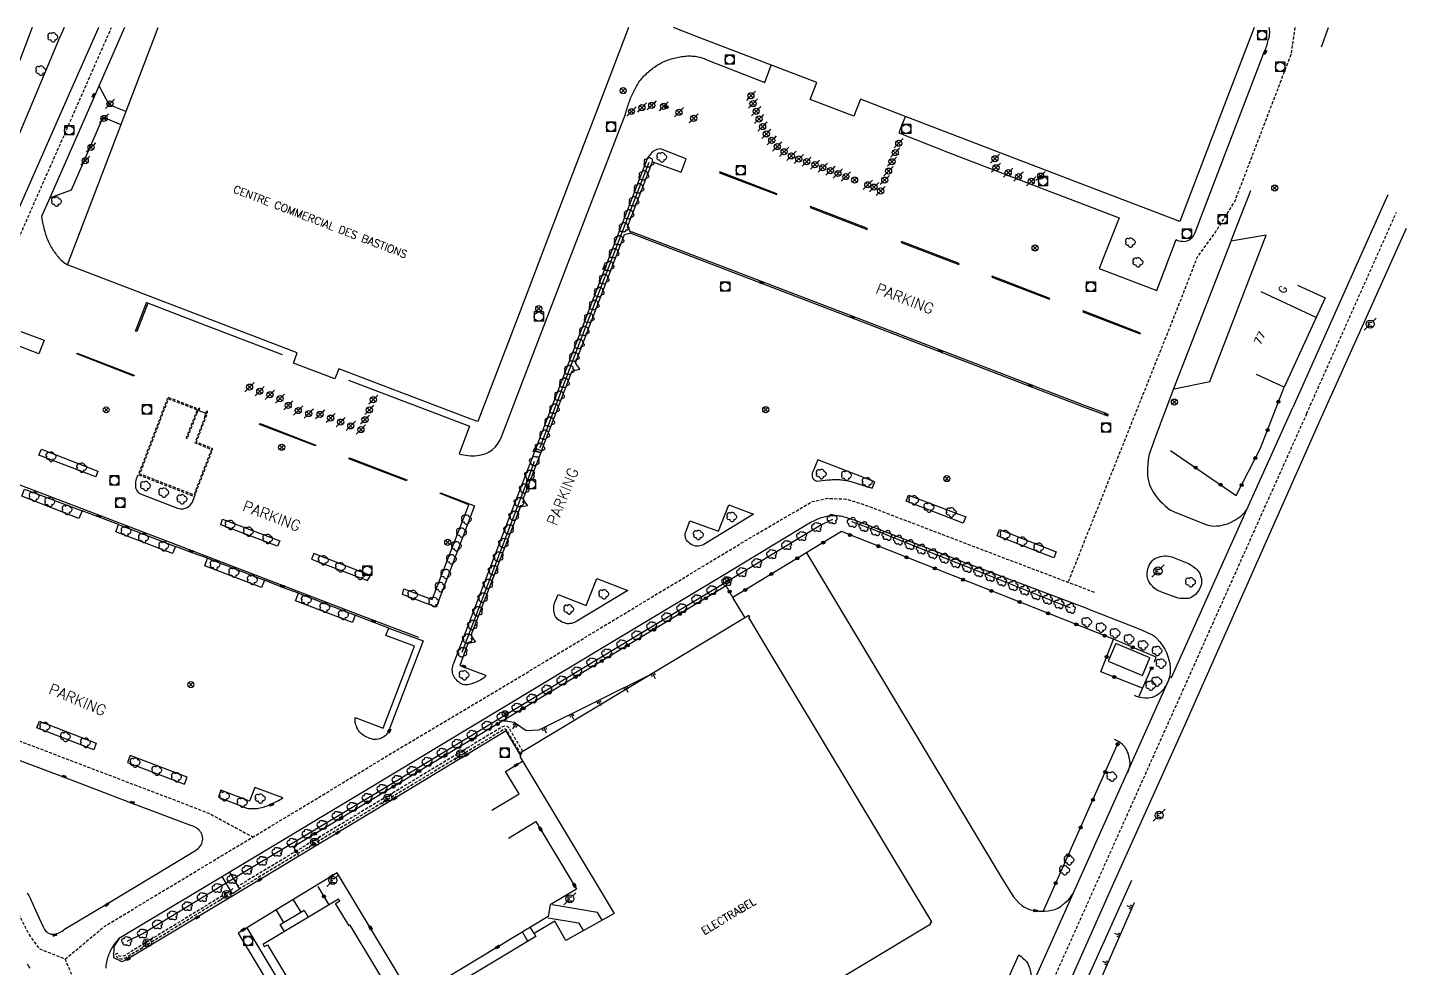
# Model space of a CAD drawing. Header units: millimetres. Extents: x 80999 to 82000, y 143000 to 144001.
# Drawn here: x 81694.9 to 81921.5, y 143845.5 to 144000 of the extents above; entities that cross this region are included whole.
import ezdxf
from ezdxf.enums import TextEntityAlignment as Align

# ---------------------------------------------------------------- set-up
doc = ezdxf.new("R2010")
doc.units = ezdxf.units.MM
doc.linetypes.add('DASHED', pattern=[0.75, 0.5, -0.25])
doc.layers.get('0').update_dxf_attribs({"linetype": 'CONTINUOUS'})
for name, color, linetype in [('W0001', 6, 'DASHED'), ('W0008', 7, 'CONTINUOUS'), ('W0100', 7, 'CONTINUOUS'), ('W0105', 7, 'CONTINUOUS'), ('W0112', 1, 'DASHED'), ('W0211', 2, 'CONTINUOUS'), ('W0300', 7, 'CONTINUOUS'), ('W0302', 3, 'CONTINUOUS'), ('W0322', 7, 'CONTINUOUS'), ('W0400', 7, 'CONTINUOUS'), ('W0420', 7, 'CONTINUOUS'), ('W0454', 7, 'CONTINUOUS'), ('W0469', 7, 'CONTINUOUS'), ('W0471', 7, 'CONTINUOUS'), ('W0984', 7, 'CONTINUOUS'), ('W0989', 7, 'CONTINUOUS'), ('W0991', 7, 'CONTINUOUS'), ('W1102', 7, 'CONTINUOUS')]:
    doc.layers.add(name, color=color, linetype=linetype)
doc.styles.get("Standard").update_dxf_attribs({"font": 'romans.shx', "width": 0.85})

# ---------------------------------------------------------------- blocks, each defined once
blk = doc.blocks.new('T400')
for p, q in [((-0.15, 0.3), (0.15, 0.3)), ((-0.15, -0.25), (-0.15, 0.3)), ((-0.15, 0.15), (0.15, 0.15)), ((-0.15, 0), (0.15, 0)), ((0.15, 0.3), (0.15, -0.25)), ((-0.15, -0.15), (0.15, -0.15)), ((-0.15, -0.25), (-0.15, -0.3)), ((-0.15, -0.3), (0.15, -0.3)), ((0.15, -0.3), (0.15, -0.25))]:
    blk.add_line(p, q)
blk = doc.blocks.new('T300')
for p, q in [((-0.8, 0.51), (-0.86, 0.34)), ((-0.86, 0.34), (-0.86, 0.17)), ((-0.86, 0.17), (-0.74, 0.06)), ((-0.69, 0.63), (-0.8, 0.51)), ((-0.8, -0.06), (-0.74, 0.06)), ((-0.74, 0.06), (-0.69, 0.11)), ((-0.57, 0.69), (-0.69, 0.63)), ((-0.46, 0.69), (-0.57, 0.69)), ((-0.29, 0.63), (-0.46, 0.69)), ((-0.29, 0.63), (-0.17, 0.74)), ((-0.23, 0.57), (-0.29, 0.63)), ((-0.17, 0.74), (-0.06, 0.8)), ((-0.06, 0.8), (0.06, 0.8)), ((0.06, 0.8), (0.23, 0.74)), ((0.23, 0.74), (0.34, 0.63)), ((0.34, 0.63), (0.4, 0.51)), ((0.46, 0.46), (0.34, 0.46)), ((0.4, 0.51), (0.4, 0.46)), ((0.57, 0.4), (0.46, 0.46)), ((0.57, 0.4), (0.69, 0.29)), ((0.69, 0.29), (0.74, 0.17)), ((0.74, 0.06), (0.69, -0.17)), ((0.74, 0.17), (0.74, 0.06)), ((-0.8, -0.17), (-0.8, -0.06)), ((-0.8, -0.23), (-0.8, -0.17)), ((-0.74, -0.34), (-0.8, -0.23)), ((-0.69, -0.4), (-0.74, -0.34)), ((-0.51, -0.46), (-0.69, -0.4)), ((-0.4, -0.46), (-0.51, -0.46)), ((-0.4, -0.46), (-0.34, -0.46)), ((-0.34, -0.46), (-0.34, -0.4)), ((-0.34, -0.51), (-0.34, -0.46)), ((-0.29, -0.63), (-0.34, -0.51)), ((-0.17, -0.74), (-0.29, -0.63)), ((-0.06, -0.8), (-0.17, -0.74)), ((0.06, -0.8), (-0.06, -0.8)), ((0.17, -0.74), (0.06, -0.8)), ((0.23, -0.69), (0.17, -0.74)), ((0.29, -0.46), (0.23, -0.46)), ((0.29, -0.63), (0.23, -0.69)), ((0.46, -0.4), (0.29, -0.46)), ((0.34, -0.51), (0.29, -0.63)), ((0.34, -0.51), (0.34, -0.46)), ((0.57, -0.34), (0.46, -0.4)), ((0.63, -0.29), (0.57, -0.34)), ((0.69, -0.17), (0.63, -0.29))]:
    blk.add_line(p, q)
blk = doc.blocks.new('T471')
for p, q in [((-0.333334, 0.333334), (-0.333334, -0.333334)), ((-0.333334, 0.333334), (0.333334, 0.333334)), ((-0.333334, 0), (0, 0)), ((0.500001, 0.500001), (1.000002, 1.000002)), ((-0.500001, -0.500001), (-1.000002, -1.000002)), ((-0.333334, -0.333334), (0.333334, -0.333334))]:
    blk.add_line(p, q)
blk.add_ellipse((0, 0), major_axis=(0.471405, 0.471405), ratio=1, start_param=5.4977871438, end_param=11.780972451)
blk = doc.blocks.new('T420')
for p, q in [((0.75, 0.75), (-0.75, 0.75)), ((-0.75, 0.75), (-0.75, -0.75)), ((0.75, 0.75), (0.75, -0.75)), ((0.75, -0.75), (-0.75, -0.75))]:
    blk.add_line(p, q)
blk.add_ellipse((0, 0), major_axis=(-0.53, 0.53), ratio=1, start_param=3.926991, end_param=10.210176)
blk = doc.blocks.new('t211o')
at = {"color": 0, "linetype": 'Continuous'}
for p, q in [((-0.29, 0.5), (-0.29, 0)), ((0, 1), (0, 0)), ((0.29, 0.5), (0.29, 0))]:
    blk.add_line(p, q, dxfattribs=at)
blk = doc.blocks.new('t322o')
at = {"color": 0, "linetype": 'Continuous'}
for radius in [0.25, 0.15]:
    blk.add_circle((0, 0), radius, dxfattribs=at)
blk = doc.blocks.new('T469')
at = {"color": 0, "linetype": 'Continuous', "flags": 128}
for points in [[(-0.35, 0.35), (0.35, -0.35)], [(-0.35, -0.35), (0.35, 0.35)]]:
    blk.add_lwpolyline(points, dxfattribs=at)
at = {"color": 0, "linetype": 'Continuous'}
blk.add_circle((0, 0), 0.5, dxfattribs=at)
blk = doc.blocks.new('T454')
for p, q in [((-0.25, 0.25), (0.25, -0.25)), ((-0.25, -0.25), (0.25, 0.25)), ((0.75, 0.75), (0.375, 0.375)), ((-0.375, -0.375), (-0.75, -0.75))]:
    blk.add_line(p, q)
blk.add_ellipse((0, 0), major_axis=(0.354, 0.354), ratio=1, start_param=5.497787143782138, end_param=11.78097245096172)
blk = doc.blocks.new('t105o')
for p, q in [((-0.5, 0), (0.5, 0)), ((0.5, 0), (0.2, 0.1)), ((0.5, 0), (0.2, -0.1))]:
    blk.add_line(p, q)

msp = doc.modelspace()

# ---------------------------------------------------------------- linework, layer by layer
at = {"layer": 'W0001', "flags": 128}
for points in [[(81669.23, 143889.59), (81668.46, 143892.58), (81667.72, 143897.06), (81667.85, 143901.39), (81668.92, 143907.04), (81671.33, 143914.56), (81676.63, 143927.21), (81683.41, 143942.67), (81699.17, 143978.4), (81708.68, 144000)], [(81903.18, 144000), (81902.54, 143995.61), (81893.31, 143971.49), (81890.15, 143966.46), (81887.11, 143962.27), (81884.47, 143955.39), (81865.9, 143908.86)], [(81905.11, 143936.55), (81916.97, 143963.12), (81919.89, 143969.66)], [(81905.11, 143936.55), (81851.19, 143816.1), (81818.99, 143742.99), (81801.77, 143704.84), (81791.98, 143680.78)], [(81701.07, 143846.91), (81707.45, 143852.26), (81712.64, 143855.38), (81726.78, 143863.9), (81739.81, 143871.72), (81755.82, 143881.42), (81772.48, 143891.31), (81792.28, 143903.26), (81813.44, 143916.03), (81823.87, 143922.11), (81826.39, 143922.64), (81829.33, 143922.52), (81830.8, 143922.13), (81833.21, 143921.3), (81840.41, 143918.55), (81854.77, 143913.07), (81870.22, 143907.22)], [(81708.95, 143834.59), (81706.1, 143837.67), (81702.49, 143843.54), (81701.07, 143846.91), (81696.9, 143848.54), (81695.09, 143851.03), (81693.08, 143855.01), (81690.84, 143858.57), (81687.83, 143861.56), (81684.94, 143863.5), (81681.08, 143866.17), (81678.01, 143869.15), (81674.31, 143873.84), (81670.9, 143879.2), (81669.74, 143884.08), (81669.23, 143889.59), (81673.34, 143889.67), (81675.62, 143889.44), (81681.06, 143887.55), (81689.62, 143884.27), (81702.68, 143879.29), (81714.08, 143874.95), (81720.24, 143872.62), (81724.65, 143870.9), (81731.92, 143866.99)]]:
    msp.add_lwpolyline(points, dxfattribs=at)
at = {"layer": 'W0008', "flags": 128}
for points in [[(81700.88, 144000), (81699.97, 143997.93), (81691.04, 143976.64), (81690.25, 143974.83), (81688.06, 143967.11), (81687.26, 143964.33), (81687.25, 143963.64), (81687.36, 143963.58), (81683.84, 143955.56), (81681.96, 143956.43), (81680.72, 143953.5), (81682.51, 143952.62), (81680.31, 143947.55), (81681.95, 143944.3)], [(81706.53, 144000), (81706.41, 143999.73), (81701.95, 143989.61), (81690.47, 143963.61)], [(81710.84, 144000), (81705.66, 143988.23), (81698.54, 143972.03), (81697.18, 143968.97), (81697.21, 143968.72), (81697.25, 143968.48), (81697.28, 143968.24), (81697.33, 143967.99), (81697.38, 143967.75), (81697.44, 143967.51), (81697.5, 143967.26), (81697.56, 143967.01), (81697.63, 143966.76), (81697.7, 143966.51), (81697.77, 143966.26), (81697.85, 143966.01), (81697.93, 143965.76), (81698.02, 143965.52), (81698.11, 143965.28), (81698.21, 143965.04), (81698.32, 143964.8), (81698.42, 143964.57), (81698.54, 143964.35), (81698.66, 143964.14), (81698.78, 143963.92), (81698.91, 143963.71), (81699.04, 143963.5), (81699.18, 143963.3), (81699.32, 143963.09), (81699.47, 143962.89), (81699.62, 143962.69), (81699.77, 143962.5), (81699.92, 143962.31), (81700.08, 143962.13), (81700.25, 143961.95), (81700.42, 143961.78), (81700.6, 143961.62), (81700.79, 143961.46), (81701, 143961.3), (81701.23, 143961.16), (81701.47, 143961.03)], [(81839.11, 143985.35), (81838.07, 143982.68), (81846.27, 143979.48), (81862.1, 143973.38), (81874.3, 143968.73), (81871.01, 143960.42), (81880.47, 143956.79), (81883.65, 143965.15), (81883.9, 143965.03), (81884.17, 143964.95), (81884.45, 143964.91), (81884.71, 143964.88), (81884.98, 143964.87), (81885.24, 143964.89), (81885.49, 143964.94), (81885.74, 143965.05), (81885.96, 143965.18), (81886.15, 143965.33), (81886.32, 143965.49), (81886.47, 143965.68), (81886.6, 143965.88), (81886.71, 143966.1), (81886.8, 143966.33), (81888.53, 143970.91), (81898.02, 143995.7), (81898.13, 143995.94), (81898.24, 143996.18), (81898.35, 143996.43), (81898.44, 143996.67), (81898.53, 143996.92), (81898.62, 143997.18), (81898.69, 143997.43), (81898.76, 143997.69), (81898.82, 143997.92), (81898.88, 143998.15), (81898.94, 143998.39), (81898.99, 143998.62), (81899.02, 143998.86), (81899.05, 143999.09), (81899.05, 143999.33), (81899.04, 143999.58), (81899, 143999.82), (81898.96, 144000)], [(81907.55, 143996.82), (81908.73, 144000)], [(81711.05, 143986.21), (81708.28, 143987.33), (81706.67, 143990.43)], [(81698.53, 143972.03), (81702.08, 143973.32), (81707.33, 143985.28), (81710.19, 143984.08)], [(81879.94, 143931.79), (81883.31, 143940.66), (81892.69, 143964.89), (81892.79, 143965.14), (81895.96, 143973.2)], [(81907.36, 143935.51), (81916.43, 143955.69), (81921.52, 143967.04)], [(81794.02, 143966.21), (81809.05, 143960.45), (81830.95, 143952.06), (81845.48, 143946.48), (81860.17, 143940.87), (81867.19, 143938.17), (81868.43, 143937.7), (81872, 143936.36)], [(81883.32, 143940.65), (81889.2, 143941.85), (81898.49, 143965.87), (81892.68, 143964.89)], [(81736.76, 143946.21), (81723.59, 143951.27), (81714.66, 143954.7), (81712.86, 143950.06), (81712.65, 143950.12), (81714.47, 143954.95)], [(81693.79, 143950.07), (81697.63, 143948.63), (81696.72, 143946.41), (81692.09, 143948.21)], [(81879.94, 143931.79), (81879.56, 143930.79), (81879.39, 143930.32), (81879.26, 143929.85), (81879.15, 143929.37), (81879.07, 143928.88), (81879, 143928.29), (81878.96, 143927.69), (81878.95, 143927.09), (81878.96, 143926.49), (81879.01, 143926.01), (81879.1, 143925.53), (81879.23, 143925.06), (81879.4, 143924.6), (81879.65, 143924.09), (81879.93, 143923.59), (81880.26, 143923.12), (81880.61, 143922.68), (81881.01, 143922.24), (81881.42, 143921.82), (81881.85, 143921.41), (81882.29, 143921.02), (81882.51, 143920.85), (81882.75, 143920.7), (81883, 143920.56), (81883.25, 143920.45), (81888.54, 143918.36), (81888.86, 143918.25), (81889.19, 143918.17), (81889.53, 143918.11), (81889.87, 143918.09), (81890.32, 143918.1), (81890.77, 143918.14), (81891.21, 143918.21), (81891.64, 143918.31), (81892.13, 143918.47), (81892.59, 143918.67), (81893.31, 143919.06), (81894, 143919.5), (81894.3, 143919.72), (81894.57, 143919.98), (81894.94, 143920.38), (81895.29, 143920.8)], [(81759.22, 143899.77), (81749.77, 143903.35), (81737.08, 143908.23), (81722.2, 143913.92), (81706.17, 143920.04), (81691.21, 143925.75), (81684.38, 143928.4)], [(81713.03, 143926.47), (81712.92, 143926.26), (81712.82, 143926.04), (81712.74, 143925.82), (81712.68, 143925.59), (81712.64, 143925.36), (81712.61, 143925.12), (81712.61, 143924.86), (81712.62, 143924.61), (81712.65, 143924.37), (81712.73, 143924.13), (81712.85, 143923.9), (81713.02, 143923.68), (81713.22, 143923.51), (81713.45, 143923.37), (81713.72, 143923.28), (81719.54, 143921.02), (81719.79, 143920.94), (81720.04, 143920.9), (81720.29, 143920.9), (81720.53, 143920.93), (81720.78, 143921), (81721.03, 143921.1), (81721.27, 143921.23), (81721.48, 143921.39), (81721.66, 143921.56), (81721.83, 143921.77), (81721.98, 143922), (81722.33, 143922.95)], [(81869.15, 143904.5), (81869.15, 143904.5), (81849.13, 143912), (81831.68, 143918.7), (81831.45, 143918.79), (81831.23, 143918.88), (81831, 143918.97), (81830.77, 143919.05), (81830.54, 143919.13), (81830.31, 143919.21), (81830.08, 143919.28), (81829.84, 143919.35), (81829.59, 143919.42), (81829.33, 143919.49), (81829.08, 143919.56), (81828.82, 143919.63), (81828.56, 143919.68), (81828.3, 143919.72), (81828.03, 143919.75), (81827.78, 143919.77), (81827.52, 143919.77), (81827.27, 143919.76), (81827.01, 143919.75), (81826.76, 143919.73), (81826.51, 143919.69), (81826.25, 143919.65), (81825.58, 143919.49), (81825.36, 143919.43), (81825.15, 143919.36), (81824.94, 143919.28), (81824.72, 143919.2), (81824.52, 143919.11), (81824.28, 143919), (81824.04, 143918.89), (81823.8, 143918.77), (81823.57, 143918.64), (81823.34, 143918.52), (81823.12, 143918.38), (81809.22, 143909.98), (81790.05, 143898.43), (81767.73, 143885.01), (81750.9, 143874.89), (81730.76, 143862.81), (81709.83, 143850.23), (81709.65, 143850.04), (81709.48, 143849.83), (81709.32, 143849.63), (81709.17, 143849.41), (81709.02, 143849.19), (81708.89, 143848.98), (81708.76, 143848.76), (81708.63, 143848.53), (81708.51, 143848.31), (81708.4, 143848.08), (81708.3, 143847.84), (81708.2, 143847.6), (81708.12, 143847.37), (81708.04, 143847.13), (81707.97, 143846.89), (81707.9, 143846.65), (81707.85, 143846.4), (81707.8, 143846.16), (81707.76, 143845.91), (81707.74, 143845.66), (81707.72, 143845.41)], [(81724.48, 143912.79), (81722.09, 143913.63), (81719.2, 143914.74)], [(81739.39, 143907.04), (81736.97, 143907.94), (81733.81, 143909.19)], [(81754.27, 143901.32), (81749.66, 143903.06), (81748.75, 143903.42)], [(81875.71, 143877.63), (81875.88, 143878.03), (81876.02, 143878.44), (81876.08, 143878.75), (81876.1, 143879.07), (81876.06, 143879.58), (81875.96, 143880.08), (81875.77, 143880.72), (81875.51, 143881.34), (81875.37, 143881.59), (81875.21, 143881.82), (81875.03, 143882.04), (81874.82, 143882.23), (81874.53, 143882.46), (81874.22, 143882.67), (81873.89, 143882.84), (81873.55, 143883)], [(81694.83, 143857.82), (81694.95, 143857.6), (81695.07, 143857.37), (81695.19, 143857.14), (81695.3, 143856.91), (81695.42, 143856.68), (81695.53, 143856.45), (81696.46, 143854.33), (81697.44, 143852.24), (81697.54, 143851.99), (81697.67, 143851.77), (81697.84, 143851.57), (81698.03, 143851.38), (81698.24, 143851.23), (81698.46, 143851.12), (81698.7, 143851.04), (81698.96, 143850.99), (81699.21, 143850.99), (81699.45, 143851.04), (81699.69, 143851.11), (81699.92, 143851.2), (81700.15, 143851.3), (81700.36, 143851.41), (81700.57, 143851.53), (81700.78, 143851.67), (81700.97, 143851.82), (81707.86, 143855.97), (81722.48, 143864.78), (81722.7, 143864.91), (81722.91, 143865.07), (81723.09, 143865.25), (81723.25, 143865.45), (81723.39, 143865.67), (81723.51, 143865.91), (81723.6, 143866.15), (81723.65, 143866.4), (81723.68, 143866.66), (81723.66, 143866.93), (81723.61, 143867.16), (81723.54, 143867.39), (81723.45, 143867.59), (81723.33, 143867.79), (81723.19, 143867.98), (81723.03, 143868.16), (81722.84, 143868.33), (81722.64, 143868.48), (81722.43, 143868.61), (81722.2, 143868.72), (81721.96, 143868.8), (81721.71, 143868.86), (81712.23, 143872.43), (81700.23, 143877.02), (81690.1, 143880.84)], [(81771.21, 143871.37), (81775.7, 143874.06), (81773.46, 143877.77), (81776.26, 143879.46)], [(81738.56, 143856.68), (81739.79, 143854.65)], [(81789.33, 143853.29), (81788.54, 143854.6), (81781.1, 143855.85)], [(81735.72, 143854.96), (81736.95, 143852.93)], [(81780.45, 143853.7), (81785.43, 143852.85), (81786.25, 143851.57)], [(81746.28, 143829.33), (81745.04, 143828.63), (81730.95, 143852.05)], [(81776.21, 143851.34), (81777.11, 143849.83)], [(81778.15, 143851.11), (81777.54, 143852.13)], [(81694.84, 143846.08), (81694.98, 143845.86), (81695.11, 143845.64), (81695.25, 143845.42)]]:
    msp.add_lwpolyline(points, dxfattribs=at)
at = {"layer": 'W0008'}
for points in [[(81695.66, 144000), (81686.83, 143976.92)], [(81918.44, 143972.5), (81915.63, 143966.18), (81902.86, 143937.59)], [(81840, 143797.85), (81866.98, 143858.17), (81882.67, 143893.32), (81882.91, 143893.19), (81895.29, 143920.8), (81902.86, 143937.59)], [(81803.26, 143700.6), (81804.84, 143704.1), (81805.08, 143704.01), (81825.23, 143749.08), (81829.46, 143760.13), (81854.03, 143814.96), (81853.69, 143815.1), (81873.44, 143859.46), (81884.92, 143884.98), (81907.36, 143935.51)], [(81822.93, 143913.7), (81855.06, 143860.13), (81856.53, 143857.74), (81856.91, 143857.17), (81857.35, 143856.64), (81857.81, 143856.16), (81858.32, 143855.72), (81858.72, 143855.45), (81859.16, 143855.23), (81859.74, 143855.03), (81860.33, 143854.89), (81860.75, 143854.83), (81861.17, 143854.79), (81861.62, 143854.77), (81862.06, 143854.78), (81862.66, 143854.83), (81863.25, 143854.94), (81863.74, 143855.08), (81864.21, 143855.28), (81864.52, 143855.45), (81864.81, 143855.65), (81865.4, 143856.15), (81865.97, 143856.68), (81866.22, 143856.95), (81866.44, 143857.24), (81866.73, 143857.69), (81866.98, 143858.17)], [(81869.15, 143904.5), (81875.88, 143901.84), (81877.16, 143901.36), (81878.07, 143900.98), (81879.41, 143900.38), (81879.81, 143900.18), (81880.13, 143899.98), (81880.41, 143899.72), (81880.98, 143899.05), (81881.5, 143898.34), (81881.81, 143897.83), (81882.07, 143897.29), (81882.32, 143896.62), (81882.53, 143895.92), (81882.62, 143895.44), (81882.69, 143894.95), (81882.71, 143894.46), (81882.69, 143893.97), (81882.64, 143893.55), (81882.54, 143893.13), (81882.41, 143892.73), (81882.25, 143892.34), (81882.03, 143891.93), (81881.78, 143891.53), (81881.57, 143891.24), (81881.32, 143890.97), (81880.91, 143890.59), (81880.46, 143890.26), (81880.1, 143890.06), (81879.71, 143889.92), (81879.4, 143889.84), (81879.08, 143889.81), (81878.57, 143889.8), (81878.06, 143889.84), (81877.79, 143889.88), (81877.53, 143889.95), (81877.18, 143890.08), (81876.84, 143890.24)], [(81775.85, 143880.53), (81773.56, 143884.42), (81754.66, 143873), (81732.58, 143859.69), (81711.86, 143847.21), (81710.42, 143846.46), (81709.06, 143847.14), (81709.13, 143848.97), (81709.97, 143850.32)], [(81773.93, 143866.81), (81778.45, 143869.51), (81785.1, 143858.39), (81780.76, 143855.83), (81780.46, 143853.89), (81763.83, 143843.91)], [(81728.07, 143861.19), (81728.07, 143861.19), (81729.73, 143858.42), (81728.55, 143857.66), (81726.86, 143860.47)], [(81757.41, 143841.8), (81745.79, 143861.08), (81735.86, 143855.04), (81729.51, 143851.18), (81743.58, 143827.79)], [(81737.09, 143851.44), (81736.39, 143852.6), (81740.32, 143854.97), (81741.02, 143853.8)], [(81795.91, 143818.53), (81836.42, 143799.76), (81857.84, 143847.59), (81858.17, 143847.35), (81858.49, 143847.09), (81858.79, 143846.81), (81859.06, 143846.51), (81859.19, 143846.35), (81859.29, 143846.18), (81859.47, 143845.77), (81859.6, 143845.34), (81859.76, 143844.55), (81859.88, 143843.76), (81859.9, 143843.47), (81859.9, 143843.19), (81859.88, 143842.91), (81859.83, 143842.63), (81859.75, 143842.25), (81859.64, 143841.88), (81859.52, 143841.52), (81859.37, 143841.16)]]:
    msp.add_lwpolyline(points, dxfattribs=at)
at = {"layer": 'W0008', "flags": 128}
for points in [[(81747.66, 143942.07), (81762.22, 143936.5), (81767.54, 143934.47), (81765.84, 143929.95, 0.096336), (81768.79, 143929.65, 0.293046), (81772.76, 143932.75), (81777.66, 143945.52), (81784.83, 143964.2), (81793.16, 143985.79), (81793.22, 143986.03), (81793.29, 143986.27), (81793.36, 143986.51), (81793.43, 143986.75), (81793.5, 143986.99), (81793.58, 143987.22), (81793.66, 143987.45), (81793.74, 143987.69), (81793.83, 143987.92), (81793.92, 143988.15), (81794.01, 143988.38), (81794.11, 143988.61), (81794.21, 143988.83), (81794.31, 143989.06), (81794.42, 143989.28), (81794.53, 143989.51), (81794.64, 143989.73), (81794.75, 143989.95), (81794.87, 143990.17), (81794.99, 143990.39), (81795.12, 143990.61), (81795.25, 143990.82), (81795.38, 143991.03), (81795.53, 143991.23), (81795.68, 143991.43), (81795.84, 143991.62), (81796, 143991.81), (81796.18, 143992), (81796.36, 143992.18), (81796.55, 143992.36), (81796.74, 143992.54), (81796.93, 143992.72), (81797.12, 143992.88), (81797.32, 143993.05), (81797.52, 143993.21), (81797.72, 143993.36), (81797.93, 143993.51), (81798.14, 143993.66), (81798.35, 143993.8), (81798.57, 143993.93), (81798.8, 143994.06), (81799.03, 143994.18), (81799.26, 143994.3), (81799.5, 143994.41), (81799.73, 143994.51), (81799.96, 143994.6), (81800.2, 143994.69), (81800.44, 143994.78), (81800.67, 143994.85), (81800.91, 143994.93), (81801.15, 143994.99), (81801.4, 143995.05), (81801.64, 143995.11), (81801.88, 143995.16), (81802.13, 143995.2), (81802.37, 143995.24), (81802.62, 143995.27), (81802.87, 143995.29), (81803.12, 143995.31), (81803.37, 143995.33), (81803.62, 143995.33), (81803.87, 143995.33), (81804.13, 143995.32), (81804.38, 143995.31), (81804.64, 143995.28), (81804.89, 143995.25), (81805.13, 143995.2), (81805.38, 143995.14), (81805.62, 143995.07), (81805.86, 143995), (81806.09, 143994.91), (81806.32, 143994.81), (81806.55, 143994.7), (81806.78, 143994.58), (81816.07, 143990.98), (81817.11, 143993.84)], [(81794.12, 143966.48), (81809.15, 143960.72), (81831.05, 143952.33, -0.000198), (81831.05, 143952.33), (81845.58, 143946.75), (81860.27, 143941.14), (81867.3, 143938.44, -0.000152), (81867.3, 143938.44), (81868.53, 143937.97), (81872.1, 143936.64)], [(81709.84, 143918.31), (81706.06, 143919.75, -0.000106), (81706.06, 143919.75), (81703.83, 143920.56)]]:
    msp.add_lwpolyline(points, format="xyb", dxfattribs=at)
for points in [[(81798.9, 143980.07), (81798.61, 143980.04), (81798.33, 143979.97), (81798.07, 143979.86), (81797.84, 143979.72), (81797.63, 143979.56), (81797.44, 143979.39), (81797.26, 143979.2), (81797.09, 143979), (81796.96, 143978.83), (81796.85, 143978.65), (81796.75, 143978.45), (81789.94, 143960.83), (81778.42, 143930.86), (81779.37, 143930.46), (81784.42, 143943.6), (81785.64, 143943.89), (81784.94, 143944.91), (81793.02, 143965.98), (81794.12, 143966.27), (81793.5, 143967.27), (81797.62, 143977.96), (81802.31, 143976.22), (81803.14, 143978.44)], [(81818.06, 143972.68), (81808.65, 143976.29), (81808.59, 143976.14), (81818.02, 143972.55)], [(81832.93, 143966.99), (81823.56, 143970.58), (81823.5, 143970.45), (81832.89, 143966.84)], [(81847.99, 143961.22), (81838.52, 143964.87), (81838.46, 143964.7), (81847.95, 143961.08)], [(81862.89, 143955.5), (81853.45, 143959.14), (81853.37, 143959), (81862.84, 143955.37)], [(81877.82, 143949.8), (81868.39, 143953.43), (81868.32, 143953.28), (81877.76, 143949.66)], [(81703.01, 143946.52), (81712.43, 143942.87), (81712.36, 143942.73), (81702.96, 143946.38)], [(81733.09, 143934.95), (81742.28, 143931.39), (81742.22, 143931.25), (81733.02, 143934.79)], [(81697.19, 143930.74), (81706.44, 143927.09), (81706.09, 143926.18), (81696.71, 143929.71)], [(81779.27, 143930.16), (81776.31, 143922.47), (81777.04, 143921.42), (81775.87, 143921.19), (81767.75, 143900.07), (81768.5, 143899.02), (81767.27, 143898.77), (81765.92, 143895.17), (81770.15, 143893.59), (81770.17, 143893.35), (81769.96, 143893.19), (81769.75, 143893.04), (81769.53, 143892.9), (81769.31, 143892.77), (81769.08, 143892.64), (81768.85, 143892.53), (81768.61, 143892.42), (81768.37, 143892.32), (81768.14, 143892.24), (81767.92, 143892.15), (81767.69, 143892.08), (81767.46, 143892.02), (81767.22, 143891.98), (81766.98, 143891.97), (81766.73, 143891.99), (81766.47, 143892.05), (81766.23, 143892.14), (81766.01, 143892.26), (81765.8, 143892.4), (81765.6, 143892.56), (81765.42, 143892.74), (81765.25, 143892.92), (81765.11, 143893.11), (81764.98, 143893.31), (81764.87, 143893.52), (81764.79, 143893.75), (81764.73, 143893.98), (81764.7, 143894.26), (81764.69, 143894.53), (81764.71, 143894.79), (81764.77, 143895.05), (81764.85, 143895.31), (81764.96, 143895.56), (81773.94, 143919.1), (81778.32, 143930.51)], [(81747.79, 143929.31), (81757.22, 143925.68), (81757.18, 143925.53), (81747.67, 143929.15)], [(81823.96, 143926.99), (81823.87, 143926.75), (81823.83, 143926.51), (81823.86, 143926.25), (81823.92, 143926.03), (81824.03, 143925.84), (81824.19, 143925.67), (81824.61, 143925.46), (81826.42, 143925.66), (81826.66, 143925.68), (81826.9, 143925.7), (81827.14, 143925.72), (81827.37, 143925.72), (81827.61, 143925.73), (81827.85, 143925.73), (81828.09, 143925.72), (81828.33, 143925.71), (81828.57, 143925.69), (81828.8, 143925.66), (81829.04, 143925.64), (81829.27, 143925.6), (81829.5, 143925.56), (81829.74, 143925.52), (81829.97, 143925.47), (81830.2, 143925.42), (81833.71, 143924.3), (81834.12, 143925.35), (81824.79, 143928.96)], [(81703.33, 143919.35), (81693.94, 143923.01), (81694.37, 143924.17), (81703.83, 143920.56)], [(81762.7, 143923.41), (81762.77, 143923.55), (81768.36, 143921.42), (81762.03, 143904.74), (81756.5, 143906.84), (81756.75, 143907.78), (81761.39, 143906.02), (81767.42, 143921.58)], [(81806.06, 143915.05), (81805.84, 143914.95), (81805.61, 143914.87), (81805.38, 143914.81), (81805.15, 143914.78), (81804.91, 143914.78), (81804.67, 143914.8), (81804.42, 143914.86), (81804.18, 143914.94), (81803.96, 143915.05), (81803.75, 143915.19), (81803.55, 143915.36), (81803.36, 143915.55), (81803.21, 143915.76), (81803.09, 143915.99), (81803.01, 143916.25), (81802.97, 143916.51), (81802.98, 143916.76), (81803.03, 143917), (81803.12, 143917.24), (81803.75, 143918.93), (81808.44, 143917.25), (81810.17, 143921.56), (81814.22, 143920.02)], [(81848.67, 143918.57), (81839.32, 143922.16), (81839.69, 143923.15), (81849.09, 143919.6)], [(81735.98, 143914.75), (81726.63, 143918.28), (81726.95, 143919.24), (81736.32, 143915.66)], [(81718.68, 143913.55), (81709.39, 143917.12), (81709.84, 143918.31), (81719.2, 143914.74)], [(81863.58, 143912.88), (81854.25, 143916.45), (81854.62, 143917.5), (81863.96, 143913.87)], [(81724.48, 143912.79), (81733.81, 143909.19), (81733.35, 143907.98), (81724.01, 143911.57)], [(81741.56, 143912.64), (81750.77, 143909.16), (81751.27, 143909.94), (81741.93, 143913.57)], [(81882.04, 143906.94), (81880.86, 143907.4), (81880.63, 143907.5), (81880.41, 143907.63), (81880.2, 143907.77), (81880, 143907.94), (81879.77, 143908.18), (81879.55, 143908.43), (81879.35, 143908.7), (81879.17, 143908.98), (81879.07, 143909.18), (81878.99, 143909.38), (81878.94, 143909.59), (81878.91, 143909.8), (81878.9, 143910.11), (81878.92, 143910.42), (81878.96, 143910.73), (81879.02, 143911.03), (81879.12, 143911.35), (81879.25, 143911.65), (81879.41, 143911.94), (81879.6, 143912.22), (81879.77, 143912.41), (81879.97, 143912.59), (81880.19, 143912.73), (81880.42, 143912.85), (81880.76, 143912.98), (81881.1, 143913.07), (81881.45, 143913.14), (81881.81, 143913.18), (81882.11, 143913.18), (81882.4, 143913.15), (81882.69, 143913.09), (81882.97, 143913), (81885.44, 143912.06), (81885.72, 143911.93), (81885.99, 143911.77), (81886.48, 143911.43), (81886.95, 143911.05), (81887.11, 143910.9), (81887.25, 143910.74), (81887.38, 143910.56), (81887.49, 143910.37), (81887.61, 143910.12), (81887.7, 143909.86), (81887.78, 143909.59), (81887.84, 143909.32), (81887.86, 143909.08), (81887.86, 143908.85), (81887.84, 143908.62), (81887.79, 143908.39), (81887.7, 143908.12), (81887.59, 143907.86), (81887.45, 143907.6), (81887.29, 143907.36), (81887.08, 143907.1), (81886.85, 143906.86), (81886.59, 143906.63), (81886.32, 143906.44), (81886.12, 143906.32), (81885.91, 143906.24), (81885.69, 143906.18), (81885.46, 143906.15), (81884.91, 143906.15), (81884.36, 143906.18), (81884.02, 143906.24), (81883.68, 143906.34), (81882.63, 143906.71)], [(81785.18, 143902.44), (81784.98, 143902.32), (81784.77, 143902.22), (81784.55, 143902.15), (81784.32, 143902.09), (81784.09, 143902.05), (81783.86, 143902.04), (81783.6, 143902.04), (81783.35, 143902.08), (81783.11, 143902.15), (81782.88, 143902.24), (81782.65, 143902.35), (81782.42, 143902.48), (81782.2, 143902.63), (81782, 143902.8), (81781.83, 143903), (81781.67, 143903.22), (81781.55, 143903.44), (81781.47, 143903.68), (81781.42, 143903.91), (81781.38, 143904.16), (81781.36, 143904.41), (81781.36, 143904.67), (81781.39, 143904.92), (81781.43, 143905.18), (81781.49, 143905.42), (81781.58, 143905.67), (81782.1, 143906.82), (81786.71, 143905.05), (81788.46, 143909.49), (81793.53, 143907.51)], [(81739.39, 143907.04), (81748.75, 143903.42), (81748.29, 143902.25), (81738.93, 143905.82)], [(81753.79, 143900.09), (81754.27, 143901.32), (81759.92, 143899.21), (81754.42, 143884.91), (81754.35, 143884.66), (81754.25, 143884.43), (81754.14, 143884.21), (81754, 143883.99), (81753.84, 143883.79), (81753.66, 143883.6), (81753.46, 143883.45), (81753.23, 143883.31), (81753, 143883.2), (81752.76, 143883.11), (81752.5, 143883.05), (81752.24, 143883.01), (81751.96, 143883), (81751.69, 143883.03), (81751.42, 143883.09), (81751.15, 143883.17), (81750.9, 143883.27), (81750.66, 143883.37), (81750.43, 143883.48), (81750.21, 143883.61), (81749.99, 143883.75), (81749.79, 143883.92), (81749.6, 143884.1), (81749.42, 143884.29), (81749.27, 143884.5), (81749.14, 143884.72), (81749.03, 143884.95), (81748.93, 143885.18), (81748.85, 143885.43), (81748.79, 143885.66), (81748.74, 143885.89), (81748.72, 143886.13), (81748.71, 143886.37), (81748.73, 143886.61), (81753.35, 143884.88), (81758.5, 143898.34)], [(81696.83, 143886.04), (81706.16, 143882.42), (81705.76, 143881.31), (81696.41, 143884.91)], [(81711.3, 143879.21), (81720.65, 143875.68), (81721.09, 143876.79), (81711.72, 143880.35)], [(81731.36, 143872.89), (81726.67, 143874.67), (81726.24, 143873.52), (81730.92, 143871.72), (81731.16, 143871.69), (81731.4, 143871.67), (81731.65, 143871.66), (81731.89, 143871.65), (81732.13, 143871.65), (81732.37, 143871.67), (81732.62, 143871.69), (81732.86, 143871.72), (81733.1, 143871.75), (81733.35, 143871.81), (81733.59, 143871.87), (81733.83, 143871.95), (81734.07, 143872.04), (81734.31, 143872.13), (81734.54, 143872.23), (81734.77, 143872.33), (81735.01, 143872.42), (81735.24, 143872.53), (81735.46, 143872.63), (81735.69, 143872.75), (81735.91, 143872.86), (81736.15, 143872.99), (81736.38, 143873.13), (81736.61, 143873.27), (81736.84, 143873.42), (81732.23, 143875.11)]]:
    msp.add_lwpolyline(points, close=True, dxfattribs=at)
at = {"layer": 'W0100', "flags": 128}
for points in [[(81793.68, 144000), (81791.2, 143993.56), (81787.83, 143984.8), (81784.89, 143977.14), (81780.89, 143966.63), (81775.66, 143952.97), (81768.9, 143935.27), (81767.63, 143935.71), (81746.06, 143943.94), (81745.37, 143942.27), (81738.62, 143944.85), (81739.2, 143946.55), (81701.47, 143961.03), (81716.36, 144000)], [(81896.51, 144000), (81891.58, 143987.2), (81884.28, 143968.12), (81866.91, 143974.76), (81839.27, 143985.34), (81831.77, 143988.21), (81830.71, 143985.42), (81823.54, 143988.17), (81824.61, 143990.97), (81805.4, 143998.32), (81801.03, 144000)], [(81903.63, 143957.66), (81908.17, 143955.58), (81906.71, 143952.38), (81901.4, 143940.91), (81896.86, 143943)], [(81724.22, 143936.56), (81722.93, 143937.07)]]:
    msp.add_lwpolyline(points, dxfattribs=at)
at = {"layer": 'W0100'}
for points in [[(81798.04, 143825.47), (81843.37, 143852.73), (81843.26, 143852.9), (81843.51, 143853.06), (81840.51, 143858.05), (81815.44, 143899.68), (81813.43, 143903.03), (81813.6, 143903.14), (81813.45, 143903.38), (81787.58, 143887.8), (81775.99, 143880.85), (81776.1, 143880.68), (81775.84, 143880.53), (81775.97, 143880.31), (81775.82, 143880.21), (81791.32, 143854.41), (81783.35, 143849.95), (81781.56, 143853.16), (81778.15, 143851.11), (81778.43, 143850.63), (81756.83, 143837.64)], [(81756.83, 143837.64), (81747.88, 143852.49), (81747.74, 143852.41), (81745.5, 143856.04), (81746.19, 143856.47), (81745.98, 143856.79), (81733.57, 143849.31)], [(81733.59, 143849.31), (81733.79, 143848.98), (81734.3, 143849.28), (81746.4, 143829.15)]]:
    msp.add_lwpolyline(points, dxfattribs=at)
at = {"layer": 'W0100', "flags": 128}
msp.add_lwpolyline([(81879.35, 143896.43), (81873.74, 143898.79), (81872.52, 143895.89), (81878.13, 143893.53)], close=True, dxfattribs=at)
at = {"layer": 'W0112', "flags": 128}
msp.add_lwpolyline([(81724.32, 143936.8), (81722.4, 143931.77), (81725.09, 143930.67), (81722.22, 143923.18), (81713.34, 143926.64), (81718.04, 143938.99), (81722.76, 143937.2), (81720.96, 143932.55), (81721.13, 143932.48), (81723, 143937.31), (81717.93, 143939.23), (81713.1, 143926.53), (81722.32, 143922.94), (81725.33, 143930.78), (81722.63, 143931.87), (81724.49, 143936.74)], close=True, dxfattribs=at)
for points in [[(81776.31, 143881.04), (81774.09, 143884.75), (81773.96, 143884.92), (81773.81, 143885.06), (81773.61, 143885.16), (81773.38, 143885.2), (81773.12, 143885.16), (81772.88, 143885.06), (81729.45, 143858.88)], [(81775.99, 143880.61), (81773.66, 143884.5), (81773.6, 143884.58), (81773.52, 143884.65), (81773.45, 143884.69), (81773.38, 143884.7), (81773.26, 143884.68), (81773.14, 143884.63), (81729.71, 143858.46)], [(81728.25, 143858.15), (81710.96, 143847.56), (81710.78, 143847.47), (81710.42, 143847.34), (81710.34, 143847.33), (81710.26, 143847.34), (81710.07, 143847.39), (81709.9, 143847.47), (81709.84, 143847.51), (81709.79, 143847.56), (81709.73, 143847.68), (81709.68, 143847.84), (81709.33, 143847.72), (81709.39, 143847.53), (81709.49, 143847.35), (81709.59, 143847.24), (81709.71, 143847.15), (81709.94, 143847.04), (81710.19, 143846.97), (81710.35, 143846.96), (81710.51, 143846.98), (81710.92, 143847.13), (81711.14, 143847.23), (81728.44, 143857.83)]]:
    msp.add_lwpolyline(points, dxfattribs=at)
at = {"layer": 'W0211', "flags": 128}
msp.add_lwpolyline([(81797.63, 143893.87), (81778.91, 143884.53), (81776.83, 143884.41), (81774.88, 143885.81), (81772.98, 143886.05)], dxfattribs=at)
at = {"layer": 'W0211'}
for points in [[(81864.07, 143808.71), (81855.07, 143812.62), (81876.4, 143859.87)], [(81865.73, 143810.59), (81858.26, 143813.88), (81858.38, 143814.15), (81876.85, 143856.2)]]:
    msp.add_lwpolyline(points, dxfattribs=at)
at = {"layer": 'W0302', "flags": 128}
for points in [[(81779.11, 143931), (81779.89, 143933.09), (81785.07, 143946.7), (81797.03, 143977.88)], [(81778.16, 143928.71), (81777.38, 143926.51), (81772.87, 143914.72), (81766.28, 143897.3)], [(81711.28, 143849.85), (81713.84, 143851.1), (81731.15, 143861.63), (81752.94, 143874.69), (81769.17, 143884.46), (81791.6, 143898.01), (81809.08, 143908.53), (81824.99, 143918.1), (81827.23, 143919.21)], [(81866.27, 143904.63), (81864.4, 143905.36), (81853.14, 143909.84), (81841.74, 143914.36), (81834.23, 143917.36), (81830.39, 143918.75)]]:
    msp.add_lwpolyline(points, dxfattribs=at)
at = {"layer": 'W0322', "flags": 128}
for points in [[(81882.73, 143930.51), (81893.55, 143923.13), (81897.55, 143930.9), (81901.41, 143940.92)], [(81880.1, 143895.79), (81880.4, 143896.53), (81873.38, 143899.49), (81828.66, 143917.18), (81810.81, 143906.35)], [(81812.82, 143903), (81810.81, 143906.35), (81809.73, 143908.25), (81772.98, 143886.05), (81738.59, 143865.38), (81739.37, 143864.02)], [(81878.16, 143891.46), (81871.29, 143894.15), (81873.38, 143899.49)], [(81877.6, 143890.15), (81879.7, 143894.88)], [(81861.85, 143854.84), (81874.15, 143882.44)], [(81742.6, 143858.87), (81744.42, 143855.85)]]:
    msp.add_lwpolyline(points, dxfattribs=at)
at = {"layer": 'W1102', "flags": 128}
msp.add_lwpolyline([(81906.71, 143952.38), (81897.63, 143956.56)], dxfattribs=at)

# ---------------------------------------------------------------- block references
at = {"layer": 'W0105'}
for p, rotation in [((81722.93, 143937.07), 64.69114807850625), ((81724.22, 143936.56), 69.47764325218455)]:
    msp.add_blockref('t105o', p, dxfattribs=dict(at, rotation=rotation))
at = {"layer": 'W0211'}
for p, rotation in [((81797.63, 143893.87), 206.5121862994665), ((81793.16, 143891.64), 206.5121863293533), ((81788.69, 143889.41), 206.5121863298632), ((81775.21, 143885.57), 144.2996495682402), ((81784.21, 143887.18), 206.512186329837), ((81779.74, 143884.95), 206.5121863289777), ((81876.48, 143855.34), 66.28262517900644), ((81874.47, 143850.77), 66.28262517870802), ((81872.46, 143846.19), 66.28262517933888)]:
    msp.add_blockref('t211o', p, dxfattribs=dict(at, rotation=rotation))
at = {"layer": 'W0300'}
for p in [(81699.08, 143998.39), (81697.09, 143992.91), (81799.16, 143978.66), (81699.65, 143971.39), (81876.18, 143964.67), (81877.43, 143961.4), (81698.77, 143929.46), (81703.81, 143927.66), (81825.38, 143926.61), (81829.52, 143926.35), (81832.94, 143925.28), (81695.99, 143922.9), (81714.31, 143924.65), (81717.3, 143923.58), (81698.58, 143922.02), (81701.42, 143920.74), (81720.3, 143922.46), (81840.6, 143922.31), (81843.08, 143921.12), (81767.04, 143919.15), (81810.69, 143919.55), (81846.75, 143920.31), (81711.1, 143917.22), (81728.23, 143918.27), (81731.23, 143917.17), (81766.26, 143917), (81805.17, 143916.6), (81855.58, 143916.61), (81713.99, 143916.1), (81717.3, 143914.77), (81734.39, 143915.97), (81765.41, 143914.77), (81858.39, 143915.5), (81861.14, 143914.51), (81725.76, 143911.7), (81743.53, 143912.44), (81764.59, 143912.61), (81728.84, 143910.42), (81746.34, 143911.31), (81749.56, 143910.06), (81763.68, 143910.19), (81731.86, 143909.2), (81762.75, 143908.04), (81886.08, 143908.82), (81740.74, 143905.91), (81758.23, 143906.75), (81761.68, 143905.6), (81789.64, 143906.86), (81743.76, 143904.66), (81746.82, 143903.46), (81783.89, 143904.37), (81869.03, 143902.28), (81871.36, 143901.37), (81873.68, 143900.45), (81875.98, 143899.48), (81878.29, 143898.5), (81880.59, 143897.53), (81766.69, 143893.57), (81881.23, 143895.46), (81879.53, 143891.83), (81880.55, 143892.5), (81697.77, 143885.05), (81701.13, 143883.44), (81704.44, 143882.46), (81712.58, 143879.2), (81716.16, 143877.9), (81719.41, 143876.78), (81873.14, 143876.88), (81727.26, 143873.67), (81733.17, 143873.3), (81730.21, 143872.61), (81866.13, 143863.17), (81865.38, 143861.49)]:
    msp.add_blockref('T300', p, dxfattribs=at)
for p, rotation in [((81797.03, 143977.88), 69.0064976528665), ((81796.21, 143975.75), 69.0064976528665), ((81795.4, 143973.62), 69.0064976528665), ((81794.58, 143971.49), 69.0064976528665), ((81793.76, 143969.36), 69.0064976528665), ((81792.94, 143967.23), 69.0064976528665), ((81792.13, 143965.1), 69.0064976528665), ((81791.31, 143962.97), 69.0064976528665), ((81790.49, 143960.84), 69.0064976528665), ((81789.68, 143958.71), 69.0064976528665), ((81788.04, 143954.45), 69.0064976528665), ((81788.86, 143956.58), 69.0064976528665), ((81787.22, 143952.32), 69.0064976528665), ((81786.41, 143950.19), 69.0064976528665), ((81785.59, 143948.06), 69.0064976528665), ((81784.77, 143945.93), 69.1678504841097), ((81783.96, 143943.8), 69.1678504841097), ((81783.15, 143941.67), 69.1678504841097), ((81782.34, 143939.53), 69.1678504841097), ((81781.53, 143937.4), 69.1678504841097), ((81780.72, 143935.27), 69.1678504841097), ((81779.91, 143933.14), 69.1678504841097), ((81779.11, 143931), 69.74051498069738), ((81778.16, 143928.71), 250.5105145562676), ((81777.36, 143926.45), 249.0396115901306), ((81776.5, 143924.21), 249.0396115901306), ((81775.64, 143921.97), 249.0396115901306), ((81774.78, 143919.73), 249.0396115901306), ((81827.23, 143919.21), 26.27629532342675), ((81830.39, 143918.75), 160.0864951539632), ((81773.92, 143917.49), 249.0396115901306), ((81822.21, 143916.43), 31.02673415587257), ((81824.67, 143917.91), 31.02673415587257), ((81832.3, 143918.06), 160.0864951539632), ((81834.21, 143917.37), 160.0864951539632), ((81836.09, 143916.62), 158.2126623911491), ((81773.07, 143915.25), 249.0396115901306), ((81819.74, 143914.94), 31.02673415587257), ((81837.98, 143915.86), 158.2126623911491), ((81839.86, 143915.11), 158.2126623911491), ((81841.75, 143914.36), 158.3722127901812), ((81772.22, 143913.01), 249.2865957875552), ((81814.82, 143911.98), 31.02673415587257), ((81817.28, 143913.46), 31.02673415587257), ((81843.63, 143913.61), 158.3722127901812), ((81845.52, 143912.86), 158.3722127901812), ((81847.41, 143912.11), 158.3722127901812), ((81849.29, 143911.37), 158.3722127901812), ((81771.37, 143910.76), 249.2865957875552), ((81812.35, 143910.5), 31.02673415587257), ((81851.18, 143910.62), 158.3722127901812), ((81853.07, 143909.87), 158.3722127901812), ((81854.95, 143909.12), 158.3031205729181), ((81770.52, 143908.52), 249.2865957875552), ((81807.42, 143907.53), 31.0437342969586), ((81809.89, 143909.02), 31.02673415587257), ((81856.84, 143908.37), 158.3031205729181), ((81858.72, 143907.62), 158.3031205729181), ((81860.61, 143906.87), 158.3031205729181), ((81769.67, 143906.28), 249.2865957875552), ((81802.5, 143904.57), 31.0437342969586), ((81804.96, 143906.05), 31.0437342969586), ((81862.49, 143906.12), 158.3031205729181), ((81864.38, 143905.37), 158.3031205729181), ((81866.27, 143904.63), 158.613549040738), ((81768.82, 143904.03), 249.2865957875552), ((81800.03, 143903.09), 31.0437342969586), ((81767.97, 143901.79), 249.2865957875552), ((81795.11, 143900.12), 31.0437342969586), ((81797.57, 143901.6), 31.0437342969586), ((81767.13, 143899.54), 249.2865957875552), ((81792.64, 143898.64), 31.0437342969586), ((81766.28, 143897.3), 249.2865957875552), ((81787.72, 143895.67), 31.13980043233374), ((81790.18, 143897.15), 31.13980043233374), ((81785.26, 143894.18), 31.13980043233374), ((81780.34, 143891.21), 31.13980043233374), ((81782.8, 143892.69), 31.13980043233374), ((81777.88, 143889.72), 31.13980043233374), ((81772.96, 143886.74), 31.13980043233374), ((81775.42, 143888.23), 31.13980043233374), ((81770.5, 143885.26), 31.13980043233374), ((81765.57, 143882.29), 31.04019569664189), ((81768.03, 143883.77), 31.04019569664189), ((81763.11, 143880.81), 31.04019569664189), ((81758.18, 143877.84), 31.04019569664189), ((81760.64, 143879.33), 31.04019569664189), ((81755.72, 143876.36), 31.04019569664189), ((81750.79, 143873.4), 30.94411810213423), ((81753.25, 143874.88), 31.04019569664189), ((81748.32, 143871.92), 30.94411810213423), ((81743.39, 143868.96), 30.94411810213423), ((81745.86, 143870.44), 30.94411810213423), ((81738.46, 143866.01), 30.94411810213423), ((81740.92, 143867.49), 30.94411810213423), ((81735.99, 143864.53), 30.94411810213423), ((81731.06, 143861.57), 31.30339860131215), ((81733.53, 143863.05), 30.94411810213423), ((81728.6, 143860.08), 31.30339860131215), ((81723.69, 143857.09), 31.30339860131215), ((81726.15, 143858.58), 31.30339860131215), ((81721.23, 143855.6), 31.30339860131215), ((81716.32, 143852.61), 31.30339860131215), ((81718.78, 143854.1), 31.30339860131215), ((81713.86, 143851.11), 31.30339860131215), ((81711.28, 143849.85), 26.10930381378977)]:
    msp.add_blockref('T300', p, dxfattribs=dict(at, rotation=rotation))
at = {"layer": 'W0322'}
for p, rotation in [((81900.48, 143938.52), 68.94958312869045), ((81898.69, 143933.85), 68.94958312869045), ((81896.71, 143929.26), 62.79114278785324), ((81886.86, 143927.69), 325.7169645492993), ((81890.99, 143924.87), 325.7169645492993), ((81894.42, 143924.82), 62.79114278785324), ((81830.06, 143916.62), 158.41841093427), ((81825.68, 143915.37), 211.2551710123088), ((81834.71, 143914.78), 158.41841093427), ((81821.4, 143912.78), 211.2551710123088), ((81839.36, 143912.94), 158.41841093427), ((81817.13, 143910.18), 211.2551710123088), ((81844.01, 143911.11), 158.41841093427), ((81812.85, 143907.59), 211.2551710123088), ((81848.66, 143909.27), 158.41841093427), ((81806.38, 143906.22), 211.1270580004377), ((81810.27, 143907.3), 119.4913038983904), ((81853.31, 143907.43), 158.41841093427), ((81857.96, 143905.59), 158.41841093427), ((81802.1, 143903.64), 211.1270580004377), ((81862.61, 143903.75), 158.41841093427), ((81797.82, 143901.05), 211.1270580004377), ((81867.26, 143901.91), 158.41841093427), ((81793.54, 143898.47), 211.1270580004377), ((81871.91, 143900.07), 158.41841093427), ((81872.25, 143896.59), 68.66007286407502), ((81876.53, 143898.16), 157.1109512338951), ((81789.26, 143895.89), 211.1270580004377), ((81879.63, 143894.72), 66.04768629175044), ((81784.98, 143893.3), 211.1270580004377), ((81873.5, 143893.28), 158.6600728641525), ((81780.7, 143890.72), 211.1270580004377), ((81776.42, 143888.13), 211.1270580004377), ((81772.14, 143885.55), 211.012929187664), ((81767.86, 143882.97), 211.012929187664), ((81763.57, 143880.4), 211.012929187664), ((81874.06, 143882.24), 65.97724034273277), ((81759.29, 143877.82), 211.012929187664), ((81872.03, 143877.67), 65.97724034273277), ((81755, 143875.24), 211.012929187664), ((81750.71, 143872.67), 211.012929187664), ((81869.99, 143873.1), 65.97724034273277), ((81746.43, 143870.09), 211.012929187664), ((81742.14, 143867.52), 211.012929187664), ((81867.96, 143868.54), 65.97724034273277), ((81739.02, 143864.64), 299.9335540488119), ((81865.92, 143863.97), 65.97724034273277), ((81863.89, 143859.4), 65.97724034273277), ((81743.59, 143857.23), 299.9335540488119)]:
    msp.add_blockref('t322o', p, dxfattribs=dict(at, rotation=rotation))
at = {"layer": 'W0400'}
for p, rotation in [((81898.29, 143995.98), 335.4888370174618), ((81705.78, 143988.83), 156.2804414713814), ((81799.88, 143986.97), 73.2781356542574), ((81789.71, 143960.5), 158.962852475355), ((81815.53, 143958.08), 69.03223056505261), ((81830.49, 143952.4), 69.0322305695583), ((81844.94, 143946.85), 68.98685741123678), ((81859.72, 143941.21), 69.09461717393025), ((81872.19, 143936.41), 68.16075727112853), ((81778.23, 143930.54), 159.0096360641382), ((81706.6, 143919.72), 249.1092818489718), ((81721.75, 143913.96), 249.1092818502624), ((81736.76, 143908.2), 249.0769465801503), ((81751.73, 143902.45), 249.2687987364248), ((81766.6, 143895.03), 69.45588689957333), ((81754.33, 143884.44), 337.6109542135499), ((81767.09, 143880.5), 301.1529896349934), ((81775.2, 143878.8), 300.6515197835226), ((81700.91, 143876.91), 69.09401439469221), ((81712.1, 143872.65), 69.09401439977142), ((81734.95, 143872.28), 292.6627873144245), ((81755.23, 143873.33), 300.1883673240967), ((81745.83, 143867.68), 301.1133714264312), ((81779.17, 143868.28), 210.3916503594121), ((81733.07, 143859.98), 300.9728212596995), ((81744.82, 143860.48), 121.8544613459583), ((81784.77, 143859.05), 26.50986497147728), ((81707.94, 143855.87), 309.7434407527798), ((81722.79, 143853.79), 301.0509696816629), ((81860.55, 143854.86), 262.3798074594689), ((81730.35, 143851.73), 121.0034421829546), ((81751.27, 143852.03), 30.98783477962603), ((81699.34, 143850.87), 280.698942225938), ((81772.14, 143848.88), 121.0213179951668), ((81711.44, 143846.96), 120.6963857701518)]:
    msp.add_blockref('T400', p, dxfattribs=dict(at, rotation=rotation))
at = {"layer": 'W0420'}
for p in [(81897.77, 143998.74), (81810.29, 143994.74), (81900.77, 143993.54), (81701.72, 143983.1), (81790.79, 143983.69), (81839.29, 143983.34), (81812.08, 143976.54), (81861.79, 143974.77), (81891.3, 143968.48), (81885.43, 143966.1), (81809.55, 143957.41), (81869.65, 143957.39), (81778.92, 143952.51), (81714.49, 143937.24), (81872.15, 143934.24), (81709.14, 143925.57), (81777.63, 143924.94), (81710.11, 143921.89), (81750.7, 143910.73), (81773.3, 143880.81), (81731.13, 143849.88)]:
    msp.add_blockref('T420', p, dxfattribs=at)
at = {"layer": 'W0454'}
for p in [(81813.78, 143988.79), (81708.43, 143987.47), (81795.86, 143986.86), (81797.48, 143987.21), (81799.42, 143987.05), (81814.12, 143987.52), (81707.44, 143985.07), (81794.15, 143986.21), (81801.96, 143986.09), (81804.36, 143985.09), (81814.64, 143986.25), (81815.12, 143984.97), (81815.69, 143983.73), (81816.31, 143982.52), (81705.32, 143980.31), (81817.2, 143981.47), (81818.1, 143980.44), (81838.07, 143981), (81704.36, 143978.13), (81819.24, 143979.59), (81820.44, 143978.92), (81821.65, 143978.4), (81822.94, 143977.96), (81824.31, 143977.47), (81836.96, 143977.95), (81837.49, 143979.46), (81853.89, 143978.45), (81825.59, 143976.98), (81826.84, 143976.49), (81828.07, 143976.02), (81829.38, 143975.52), (81836.4, 143976.41), (81854.06, 143976.97), (81856.07, 143976.16), (81857.76, 143975.51), (81861.38, 143975.6), (81832.99, 143974.16), (81834.03, 143973.78), (81835.11, 143973.15), (81835.78, 143974.94), (81859.85, 143974.73), (81731.37, 143940.91), (81733.04, 143940.24), (81734.71, 143939.65), (81736.38, 143939.02), (81751.72, 143938.84), (81737.73, 143937.91), (81739.37, 143937.07), (81741.11, 143936.56), (81751.05, 143937.17), (81742.96, 143936.43), (81744.7, 143935.83), (81746.35, 143935.16), (81748.01, 143934.55), (81750.34, 143935.55), (81749.67, 143933.94)]:
    msp.add_blockref('T454', p, dxfattribs=at)
at = {"layer": 'W0469'}
for p in [(81792.78, 143989.63), (81830.82, 143974.94), (81899.88, 143973.62), (81860.48, 143963.79), (81778.9, 143953.8), (81707.8, 143937.18), (81816.21, 143937.2), (81883.39, 143938.45), (81736.65, 143931.04), (81845.98, 143925.88), (81763.95, 143915.4), (81809.78, 143909.08), (81721.72, 143892.01), (81773.38, 143887.23)]:
    msp.add_blockref('T469', p, dxfattribs=at)
at = {"layer": 'W0471'}
for p in [(81915.56, 143951.27), (81880.69, 143910.69), (81766.08, 143880.62), (81754.09, 143873.37), (81880.87, 143870.56), (81742.06, 143866.14), (81745.05, 143859.84), (81727.6, 143857.53), (81784.02, 143856.83), (81714.56, 143849.59)]:
    msp.add_blockref('T471', p, dxfattribs=at)

# ---------------------------------------------------------------- texts
at = {"layer": 'W0984'}
for s, rotation, p in [('CENTRE COMMERCIAL DES BASTIONS', 339.0558, (81743, 143968.09)), ('ELECTRABEL', 31.05, (81810.12, 143853.98))]:
    msp.add_text(s, height=1.25, rotation=rotation, dxfattribs=at).set_placement(p, align=Align.MIDDLE)
at = {"layer": 'W0989'}
for rotation, p in [(339.044, (81839.1, 143955.44)), (68.1805, (81782.84, 143922.95)), (339.1317, (81735.03, 143919.73)), (337.106, (81703.11, 143889.53))]:
    msp.add_text('PARKING', height=1.75, rotation=rotation, dxfattribs=at).set_placement(p, align=Align.MIDDLE)
at = {"layer": 'W0991'}
for s, p in [('G', (81901.19, 143956.96)), ('77', (81897.43, 143948.98))]:
    msp.add_text(s, height=1.25, rotation=65.1701, dxfattribs=at).set_placement(p, align=Align.MIDDLE)

doc.saveas('drawing.dxf')
